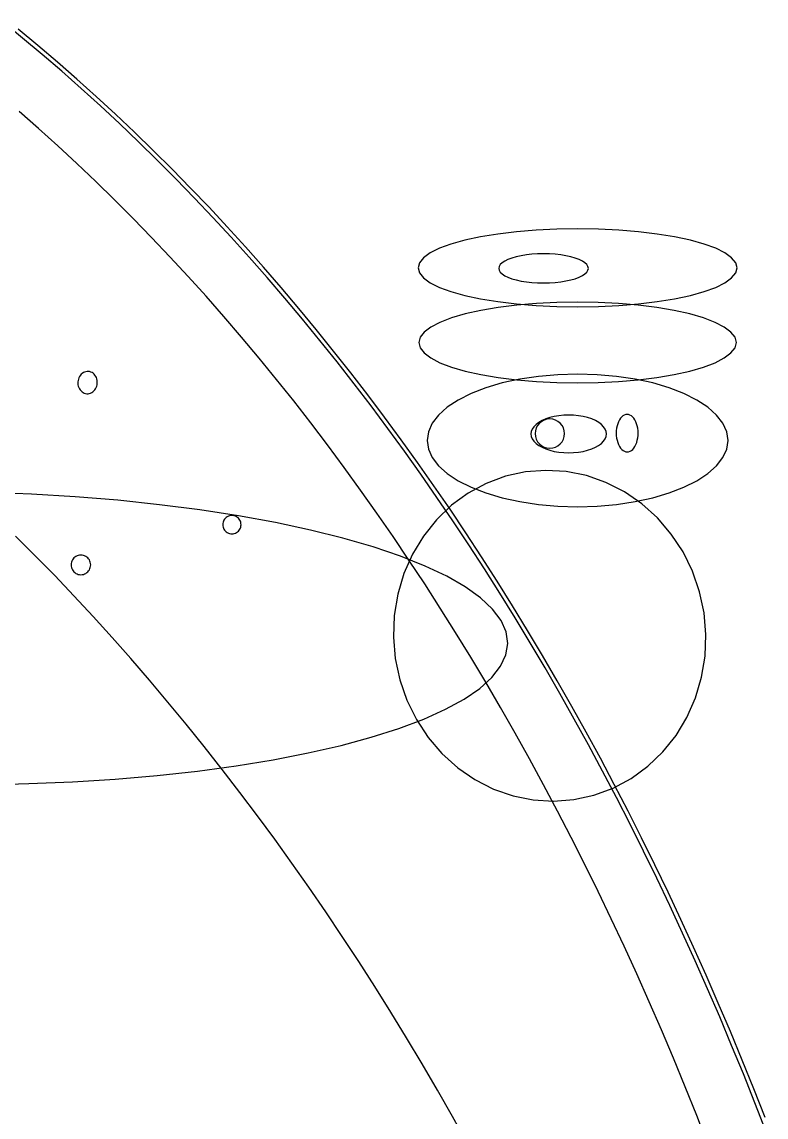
# Model space of a CAD drawing. Extents: x -1 to 217, y -22 to 302.
# Drawn here: x 160.9 to 202.6, y 220.4 to 281.8 of the extents above; entities that cross this region are included whole.
import ezdxf

# ---------------------------------------------------------------- set-up
doc = ezdxf.new("R2010")
doc.units = 0

msp = doc.modelspace()

# ---------------------------------------------------------------- linework, layer by layer
at = {"layer": 'CIRCLES'}
for p, q in [((190.042, 259.416), (189.918, 259.313)), ((190.185, 259.492), (190.042, 259.416)), ((190.339, 259.539), (190.185, 259.492)), ((190.5, 259.554), (190.339, 259.539)), ((190.661, 259.539), (190.5, 259.554)), ((190.815, 259.492), (190.661, 259.539)), ((190.958, 259.416), (190.815, 259.492)), ((191.082, 259.313), (190.958, 259.416)), ((189.692, 258.891), (189.676, 258.731)), ((189.739, 259.046), (189.692, 258.891)), ((189.815, 259.188), (189.739, 259.046)), ((189.918, 259.313), (189.815, 259.188)), ((191.185, 259.188), (191.082, 259.313)), ((191.261, 259.046), (191.185, 259.188)), ((191.308, 258.891), (191.261, 259.046)), ((191.324, 258.731), (191.308, 258.891)), ((189.676, 258.731), (189.692, 258.57)), ((189.692, 258.57), (189.739, 258.416)), ((189.739, 258.416), (189.815, 258.273)), ((189.815, 258.273), (189.918, 258.148)), ((189.918, 258.148), (190.042, 258.046)), ((190.958, 258.046), (191.082, 258.148)), ((191.082, 258.148), (191.185, 258.273)), ((191.185, 258.273), (191.261, 258.416)), ((191.261, 258.416), (191.308, 258.57)), ((191.308, 258.57), (191.324, 258.731)), ((190.042, 258.046), (190.185, 257.97)), ((190.185, 257.97), (190.339, 257.923)), ((190.339, 257.923), (190.5, 257.907)), ((190.5, 257.907), (190.661, 257.923)), ((190.661, 257.923), (190.815, 257.97)), ((190.815, 257.97), (190.958, 258.046))]:
    msp.add_line(p, q, dxfattribs=at)
at = {"layer": 'ELLIPSES'}
for p, q in [((160.912, 280.931), (159.802, 281.835)), ((161.773, 280.517), (160.668, 281.434)), ((162.014, 280.007), (160.912, 280.931)), ((162.871, 279.581), (161.773, 280.517)), ((163.109, 279.065), (162.014, 280.007)), ((163.961, 278.627), (162.871, 279.581)), ((164.196, 278.104), (163.109, 279.065)), ((165.043, 277.653), (163.961, 278.627)), ((165.276, 277.124), (164.196, 278.104)), ((166.118, 276.662), (165.043, 277.653)), ((161.81, 275.855), (160.725, 276.807)), ((166.348, 276.126), (165.276, 277.124)), ((167.185, 275.652), (166.118, 276.662)), ((167.413, 275.109), (166.348, 276.126)), ((162.887, 274.883), (161.81, 275.855)), ((168.245, 274.623), (167.185, 275.652)), ((163.956, 273.893), (162.887, 274.883)), ((168.469, 274.074), (167.413, 275.109)), ((169.296, 273.577), (168.245, 274.623)), ((165.017, 272.883), (163.956, 273.893)), ((169.517, 273.021), (168.469, 274.074)), ((170.338, 272.512), (169.296, 273.577)), ((170.557, 271.95), (169.517, 273.021)), ((166.07, 271.854), (165.017, 272.883)), ((171.373, 271.43), (170.338, 272.512)), ((167.115, 270.807), (166.07, 271.854)), ((171.588, 270.861), (170.557, 271.95)), ((172.399, 270.33), (171.373, 271.43)), ((168.151, 269.741), (167.115, 270.807)), ((172.611, 269.754), (171.588, 270.861)), ((173.416, 269.212), (172.399, 270.33)), ((187.579, 269.93), (186.606, 269.771)), ((188.63, 270.057), (187.579, 269.93)), ((189.739, 270.149), (188.63, 270.057)), ((190.887, 270.205), (189.739, 270.149)), ((192.056, 270.224), (190.887, 270.205)), ((193.224, 270.205), (192.056, 270.224)), ((194.373, 270.149), (193.224, 270.205)), ((195.482, 270.057), (194.373, 270.149)), ((196.532, 269.93), (195.482, 270.057)), ((197.506, 269.771), (196.532, 269.93)), ((169.179, 268.657), (168.151, 269.741)), ((173.625, 268.63), (172.611, 269.754)), ((174.424, 268.077), (173.416, 269.212)), ((184.953, 269.367), (184.303, 269.129)), ((185.725, 269.582), (184.953, 269.367)), ((186.606, 269.771), (185.725, 269.582)), ((198.386, 269.582), (197.506, 269.771)), ((199.158, 269.367), (198.386, 269.582)), ((199.809, 269.129), (199.158, 269.367)), ((170.199, 267.554), (169.179, 268.657)), ((174.63, 267.488), (173.625, 268.63)), ((183.408, 268.6), (183.18, 268.319)), ((183.785, 268.872), (183.408, 268.6)), ((184.303, 269.129), (183.785, 268.872)), ((188.614, 268.651), (188.366, 268.58)), ((188.887, 268.71), (188.614, 268.651)), ((189.183, 268.757), (188.887, 268.71)), ((189.494, 268.792), (189.183, 268.757)), ((189.817, 268.813), (189.494, 268.792)), ((190.146, 268.82), (189.817, 268.813)), ((190.474, 268.813), (190.146, 268.82)), ((190.797, 268.792), (190.474, 268.813)), ((191.109, 268.758), (190.797, 268.792)), ((191.404, 268.711), (191.109, 268.758)), ((191.678, 268.651), (191.404, 268.711)), ((191.925, 268.581), (191.678, 268.651)), ((200.327, 268.872), (199.809, 269.129)), ((200.703, 268.6), (200.327, 268.872)), ((200.932, 268.319), (200.703, 268.6)), ((175.424, 266.925), (174.424, 268.077)), ((183.18, 268.319), (183.103, 268.034)), ((183.103, 268.034), (183.18, 267.748)), ((187.651, 268.109), (187.629, 268.002)), ((187.629, 268.002), (187.651, 267.895)), ((187.715, 268.214), (187.651, 268.109)), ((187.821, 268.315), (187.715, 268.214)), ((187.966, 268.411), (187.821, 268.315)), ((188.149, 268.5), (187.966, 268.411)), ((188.366, 268.58), (188.149, 268.5)), ((192.142, 268.5), (191.925, 268.581)), ((192.325, 268.412), (192.142, 268.5)), ((192.471, 268.316), (192.325, 268.412)), ((192.576, 268.214), (192.471, 268.316)), ((192.641, 268.11), (192.576, 268.214)), ((192.662, 268.003), (192.641, 268.11)), ((192.641, 267.896), (192.662, 268.003)), ((201.008, 268.034), (200.932, 268.319)), ((200.932, 267.748), (201.008, 268.034)), ((171.209, 266.434), (170.199, 267.554)), ((175.626, 266.33), (174.63, 267.488)), ((183.18, 267.748), (183.408, 267.467)), ((183.408, 267.467), (183.785, 267.195)), ((187.651, 267.895), (187.715, 267.79)), ((187.715, 267.79), (187.821, 267.689)), ((187.821, 267.689), (187.967, 267.593)), ((187.967, 267.593), (188.149, 267.504)), ((188.149, 267.504), (188.366, 267.424)), ((188.366, 267.424), (188.614, 267.354)), ((191.678, 267.354), (191.925, 267.425)), ((191.925, 267.425), (192.142, 267.505)), ((192.142, 267.505), (192.325, 267.594)), ((192.325, 267.594), (192.471, 267.69)), ((192.471, 267.69), (192.577, 267.791)), ((192.577, 267.791), (192.641, 267.896)), ((200.327, 267.195), (200.703, 267.467)), ((200.703, 267.467), (200.932, 267.748)), ((176.414, 265.755), (175.424, 266.925)), ((183.785, 267.195), (184.303, 266.938)), ((184.303, 266.938), (184.953, 266.7)), ((188.614, 267.354), (188.888, 267.294)), ((188.888, 267.294), (189.183, 267.247)), ((189.183, 267.247), (189.495, 267.213)), ((189.495, 267.213), (189.817, 267.192)), ((189.817, 267.192), (190.146, 267.185)), ((190.146, 267.185), (190.474, 267.192)), ((190.474, 267.192), (190.797, 267.213)), ((190.797, 267.213), (191.109, 267.247)), ((191.109, 267.247), (191.404, 267.295)), ((191.404, 267.295), (191.678, 267.354)), ((199.158, 266.7), (199.809, 266.938)), ((199.809, 266.938), (200.327, 267.195)), ((172.211, 265.295), (171.209, 266.434)), ((176.613, 265.154), (175.626, 266.33)), ((184.953, 266.7), (185.725, 266.485)), ((185.725, 266.485), (186.606, 266.296)), ((186.606, 266.296), (187.579, 266.137)), ((187.579, 266.137), (188.63, 266.01)), ((195.482, 266.01), (196.532, 266.137)), ((196.532, 266.137), (197.506, 266.296)), ((197.506, 266.296), (198.386, 266.485)), ((198.386, 266.485), (199.158, 266.7)), ((177.395, 264.569), (176.414, 265.755)), ((186.629, 265.638), (185.752, 265.443)), ((187.599, 265.803), (186.629, 265.638)), ((188.644, 265.934), (187.599, 265.803)), ((188.63, 266.01), (189.739, 265.918)), ((189.749, 266.029), (188.644, 265.934)), ((189.739, 265.918), (190.887, 265.862)), ((190.892, 266.087), (189.749, 266.029)), ((190.887, 265.862), (192.056, 265.843)), ((192.056, 266.106), (190.892, 266.087)), ((193.219, 266.087), (192.056, 266.106)), ((192.056, 265.843), (193.224, 265.862)), ((194.363, 266.029), (193.219, 266.087)), ((193.224, 265.862), (194.373, 265.918)), ((195.467, 265.934), (194.363, 266.029)), ((194.373, 265.918), (195.482, 266.01)), ((196.513, 265.803), (195.467, 265.934)), ((197.482, 265.638), (196.513, 265.803)), ((198.359, 265.443), (197.482, 265.638)), ((173.203, 264.139), (172.211, 265.295)), ((177.59, 263.961), (176.613, 265.154)), ((184.336, 264.974), (183.82, 264.709)), ((184.984, 265.221), (184.336, 264.974)), ((185.752, 265.443), (184.984, 265.221)), ((199.128, 265.221), (198.359, 265.443)), ((199.776, 264.974), (199.128, 265.221)), ((200.291, 264.709), (199.776, 264.974)), ((178.367, 263.366), (177.395, 264.569)), ((183.445, 264.428), (183.218, 264.138)), ((183.82, 264.709), (183.445, 264.428)), ((200.666, 264.428), (200.291, 264.709)), ((200.894, 264.138), (200.666, 264.428)), ((174.186, 262.965), (173.203, 264.139)), ((178.559, 262.751), (177.59, 263.961)), ((183.218, 264.138), (183.142, 263.843)), ((183.142, 263.843), (183.218, 263.547)), ((200.97, 263.843), (200.894, 264.138)), ((200.894, 263.547), (200.97, 263.843)), ((179.329, 262.146), (178.367, 263.366)), ((183.218, 263.547), (183.445, 263.257)), ((183.445, 263.257), (183.82, 262.976)), ((200.291, 262.976), (200.666, 263.257)), ((200.666, 263.257), (200.894, 263.547)), ((175.16, 261.773), (174.186, 262.965)), ((179.517, 261.525), (178.559, 262.751)), ((183.82, 262.976), (184.336, 262.711)), ((184.336, 262.711), (184.984, 262.464)), ((184.984, 262.464), (185.752, 262.242)), ((198.359, 262.242), (199.128, 262.464)), ((199.128, 262.464), (199.776, 262.711)), ((199.776, 262.711), (200.291, 262.976)), ((164.07, 261.869), (164.042, 261.793)), ((164.107, 261.94), (164.07, 261.869)), ((164.152, 262.004), (164.107, 261.94)), ((164.203, 262.062), (164.152, 262.004)), ((164.26, 262.112), (164.203, 262.062)), ((164.323, 262.153), (164.26, 262.112)), ((164.389, 262.185), (164.323, 262.153)), ((164.458, 262.206), (164.389, 262.185)), ((164.529, 262.217), (164.458, 262.206)), ((164.601, 262.217), (164.529, 262.217)), ((164.671, 262.207), (164.601, 262.217)), ((164.74, 262.186), (164.671, 262.207)), ((164.806, 262.155), (164.74, 262.186)), ((164.867, 262.114), (164.806, 262.155)), ((164.923, 262.065), (164.867, 262.114)), ((164.972, 262.007), (164.923, 262.065)), ((165.015, 261.942), (164.972, 262.007)), ((165.05, 261.871), (165.015, 261.942)), ((165.076, 261.796), (165.05, 261.871)), ((180.282, 260.91), (179.329, 262.146)), ((185.752, 262.242), (186.629, 262.047)), ((186.629, 262.047), (187.599, 261.882)), ((187.599, 261.882), (188.644, 261.751)), ((189.87, 261.942), (188.824, 261.786)), ((190.954, 262.037), (189.87, 261.942)), ((192.056, 262.069), (190.954, 262.037)), ((193.158, 262.037), (192.056, 262.069)), ((194.241, 261.942), (193.158, 262.037)), ((195.287, 261.786), (194.241, 261.942)), ((195.467, 261.751), (196.513, 261.882)), ((196.513, 261.882), (197.482, 262.047)), ((197.482, 262.047), (198.359, 262.242)), ((164.012, 261.633), (164.011, 261.551)), ((164.011, 261.551), (164.019, 261.47)), ((164.022, 261.714), (164.012, 261.633)), ((164.019, 261.47), (164.036, 261.391)), ((164.042, 261.793), (164.022, 261.714)), ((164.036, 261.391), (164.062, 261.316)), ((164.062, 261.316), (164.097, 261.245)), ((164.097, 261.245), (164.139, 261.181)), ((164.96, 261.183), (165.005, 261.248)), ((165.005, 261.248), (165.041, 261.319)), ((165.041, 261.319), (165.07, 261.394)), ((165.07, 261.394), (165.089, 261.473)), ((165.093, 261.717), (165.076, 261.796)), ((165.089, 261.473), (165.1, 261.554)), ((165.101, 261.636), (165.093, 261.717)), ((165.1, 261.554), (165.101, 261.636)), ((176.124, 260.564), (175.16, 261.773)), ((180.467, 260.282), (179.517, 261.525)), ((186.915, 261.301), (186.085, 260.98)), ((187.834, 261.571), (186.915, 261.301)), ((188.824, 261.786), (187.834, 261.571)), ((188.644, 261.751), (189.749, 261.656)), ((189.749, 261.656), (190.892, 261.598)), ((190.892, 261.598), (192.056, 261.579)), ((192.056, 261.579), (193.219, 261.598)), ((193.219, 261.598), (194.363, 261.656)), ((194.363, 261.656), (195.467, 261.751)), ((196.278, 261.571), (195.287, 261.786)), ((197.196, 261.301), (196.278, 261.571)), ((198.027, 260.98), (197.196, 261.301)), ((164.139, 261.181), (164.189, 261.123)), ((164.189, 261.123), (164.245, 261.073)), ((164.245, 261.073), (164.306, 261.033)), ((164.306, 261.033), (164.372, 261.002)), ((164.372, 261.002), (164.44, 260.981)), ((164.44, 260.981), (164.511, 260.97)), ((164.511, 260.97), (164.582, 260.97)), ((164.582, 260.97), (164.653, 260.981)), ((164.653, 260.981), (164.722, 261.003)), ((164.722, 261.003), (164.789, 261.034)), ((164.789, 261.034), (164.851, 261.075)), ((164.851, 261.075), (164.909, 261.125)), ((164.909, 261.125), (164.96, 261.183)), ((181.225, 259.657), (180.282, 260.91)), ((185.357, 260.614), (184.743, 260.209)), ((186.085, 260.98), (185.357, 260.614)), ((198.755, 260.614), (198.027, 260.98)), ((199.369, 260.209), (198.755, 260.614)), ((177.079, 259.338), (176.124, 260.564)), ((181.406, 259.023), (180.467, 260.282)), ((184.743, 260.209), (184.254, 259.773)), ((199.857, 259.773), (199.369, 260.209)), ((182.158, 258.388), (181.225, 259.657)), ((184.254, 259.773), (183.899, 259.312)), ((190.062, 259.46), (189.879, 259.356)), ((190.27, 259.551), (190.062, 259.46)), ((190.501, 259.628), (190.27, 259.551)), ((190.749, 259.689), (190.501, 259.628)), ((191.012, 259.734), (190.749, 259.689)), ((191.284, 259.761), (191.012, 259.734)), ((191.56, 259.77), (191.284, 259.761)), ((191.837, 259.761), (191.56, 259.77)), ((192.109, 259.733), (191.837, 259.761)), ((192.371, 259.689), (192.109, 259.733)), ((192.619, 259.628), (192.371, 259.689)), ((192.85, 259.551), (192.619, 259.628)), ((193.058, 259.459), (192.85, 259.551)), ((193.241, 259.355), (193.058, 259.459)), ((194.353, 259.397), (194.308, 259.283)), ((194.405, 259.501), (194.353, 259.397)), ((194.466, 259.592), (194.405, 259.501)), ((194.533, 259.668), (194.466, 259.592)), ((194.605, 259.729), (194.533, 259.668)), ((194.681, 259.774), (194.605, 259.729)), ((194.76, 259.801), (194.681, 259.774)), ((194.84, 259.81), (194.76, 259.801)), ((194.92, 259.801), (194.84, 259.81)), ((194.999, 259.774), (194.92, 259.801)), ((195.075, 259.73), (194.999, 259.774)), ((195.147, 259.669), (195.075, 259.73)), ((195.214, 259.593), (195.147, 259.669)), ((195.275, 259.502), (195.214, 259.593)), ((195.328, 259.398), (195.275, 259.502)), ((195.373, 259.284), (195.328, 259.398)), ((200.212, 259.312), (199.857, 259.773)), ((178.024, 258.095), (177.079, 259.338)), ((182.335, 257.748), (181.406, 259.023)), ((183.684, 258.835), (183.612, 258.35)), ((183.899, 259.312), (183.684, 258.835)), ((189.459, 258.851), (189.441, 258.712)), ((189.514, 258.986), (189.459, 258.851)), ((189.603, 259.117), (189.514, 258.986)), ((189.725, 259.241), (189.603, 259.117)), ((189.879, 259.356), (189.725, 259.241)), ((193.395, 259.24), (193.241, 259.355)), ((193.517, 259.116), (193.395, 259.24)), ((193.606, 258.985), (193.517, 259.116)), ((193.66, 258.849), (193.606, 258.985)), ((193.678, 258.711), (193.66, 258.849)), ((194.231, 258.893), (194.226, 258.756)), ((194.226, 258.756), (194.232, 258.619)), ((194.247, 259.029), (194.231, 258.893)), ((194.273, 259.159), (194.247, 259.029)), ((194.308, 259.283), (194.273, 259.159)), ((195.409, 259.16), (195.373, 259.284)), ((195.435, 259.03), (195.409, 259.16)), ((195.451, 258.895), (195.435, 259.03)), ((195.456, 258.758), (195.451, 258.895)), ((195.451, 258.62), (195.456, 258.758)), ((200.428, 258.835), (200.212, 259.312)), ((200.5, 258.35), (200.428, 258.835)), ((183.082, 257.104), (182.158, 258.388)), ((183.612, 258.35), (183.684, 257.864)), ((189.441, 258.712), (189.459, 258.574)), ((189.459, 258.574), (189.513, 258.439)), ((189.513, 258.439), (189.602, 258.308)), ((189.602, 258.308), (189.725, 258.183)), ((189.725, 258.183), (189.879, 258.068)), ((193.24, 258.067), (193.394, 258.182)), ((193.394, 258.182), (193.517, 258.306)), ((193.517, 258.306), (193.606, 258.437)), ((193.606, 258.437), (193.66, 258.573)), ((193.66, 258.573), (193.678, 258.711)), ((194.232, 258.619), (194.248, 258.483)), ((194.248, 258.483), (194.274, 258.353)), ((194.274, 258.353), (194.309, 258.23)), ((194.309, 258.23), (194.354, 258.115)), ((195.33, 258.116), (195.374, 258.231)), ((195.374, 258.231), (195.41, 258.355)), ((195.41, 258.355), (195.435, 258.485)), ((195.435, 258.485), (195.451, 258.62)), ((200.428, 257.864), (200.5, 258.35)), ((178.958, 256.836), (178.024, 258.095)), ((183.255, 256.457), (182.335, 257.748)), ((183.684, 257.864), (183.899, 257.387)), ((189.879, 258.068), (190.062, 257.964)), ((190.062, 257.964), (190.27, 257.873)), ((190.27, 257.873), (190.5, 257.796)), ((190.5, 257.796), (190.749, 257.735)), ((190.749, 257.735), (191.011, 257.69)), ((191.011, 257.69), (191.283, 257.663)), ((191.283, 257.663), (191.56, 257.654)), ((191.56, 257.654), (191.836, 257.663)), ((191.836, 257.663), (192.108, 257.69)), ((192.108, 257.69), (192.37, 257.734)), ((192.37, 257.734), (192.619, 257.795)), ((192.619, 257.795), (192.849, 257.872)), ((192.849, 257.872), (193.058, 257.963)), ((193.058, 257.963), (193.24, 258.067)), ((194.354, 258.115), (194.407, 258.012)), ((194.407, 258.012), (194.468, 257.921)), ((194.468, 257.921), (194.535, 257.845)), ((194.535, 257.845), (194.607, 257.784)), ((194.607, 257.784), (194.683, 257.74)), ((194.683, 257.74), (194.762, 257.713)), ((194.762, 257.713), (194.842, 257.704)), ((194.842, 257.704), (194.923, 257.713)), ((194.923, 257.713), (195.002, 257.74)), ((195.002, 257.74), (195.078, 257.784)), ((195.078, 257.784), (195.15, 257.845)), ((195.15, 257.845), (195.216, 257.922)), ((195.216, 257.922), (195.277, 258.013)), ((195.277, 258.013), (195.33, 258.116)), ((200.212, 257.387), (200.428, 257.864)), ((183.995, 255.803), (183.082, 257.104)), ((183.899, 257.387), (184.254, 256.926)), ((184.254, 256.926), (184.743, 256.49)), ((199.369, 256.49), (199.857, 256.926)), ((199.857, 256.926), (200.212, 257.387)), ((179.883, 255.56), (178.958, 256.836)), ((184.164, 255.15), (183.255, 256.457)), ((184.743, 256.49), (185.357, 256.086)), ((188.012, 256.334), (186.935, 255.935)), ((189.132, 256.58), (188.012, 256.334)), ((190.274, 256.669), (189.132, 256.58)), ((191.421, 256.599), (190.274, 256.669)), ((192.551, 256.371), (191.421, 256.599)), ((193.647, 255.99), (192.551, 256.371)), ((198.755, 256.086), (199.369, 256.49)), ((184.898, 254.487), (183.995, 255.803)), ((185.357, 256.086), (186.085, 255.72)), ((186.935, 255.935), (185.919, 255.389)), ((186.085, 255.72), (186.915, 255.399)), ((194.688, 255.461), (193.647, 255.99)), ((197.196, 255.399), (198.027, 255.72)), ((198.027, 255.72), (198.755, 256.086)), ((161.412, 255.333), (158.935, 255.432)), ((163.859, 255.184), (161.412, 255.333)), ((166.258, 254.986), (163.859, 255.184)), ((180.798, 254.267), (179.883, 255.56)), ((185.063, 253.828), (184.164, 255.15)), ((185.919, 255.389), (184.982, 254.707)), ((186.915, 255.399), (187.834, 255.129)), ((187.834, 255.129), (188.824, 254.913)), ((195.658, 254.794), (194.688, 255.461)), ((195.287, 254.913), (196.278, 255.129)), ((196.278, 255.129), (197.196, 255.399)), ((168.597, 254.741), (166.258, 254.986)), ((170.861, 254.449), (168.597, 254.741)), ((184.982, 254.707), (184.138, 253.899)), ((185.79, 253.156), (184.898, 254.487)), ((188.824, 254.913), (189.87, 254.757)), ((189.87, 254.757), (190.954, 254.662)), ((190.954, 254.662), (192.056, 254.63)), ((192.056, 254.63), (193.158, 254.662)), ((193.158, 254.662), (194.241, 254.757)), ((194.241, 254.757), (195.287, 254.913)), ((196.539, 254.001), (195.658, 254.794)), ((173.035, 254.113), (170.861, 254.449)), ((172.212, 253.876), (172.182, 253.816)), ((172.249, 253.932), (172.212, 253.876)), ((172.293, 253.982), (172.249, 253.932)), ((172.344, 254.027), (172.293, 253.982)), ((172.4, 254.064), (172.344, 254.027)), ((172.46, 254.094), (172.4, 254.064)), ((172.524, 254.115), (172.46, 254.094)), ((172.589, 254.128), (172.524, 254.115)), ((172.656, 254.133), (172.589, 254.128)), ((172.724, 254.128), (172.656, 254.133)), ((172.789, 254.115), (172.724, 254.128)), ((172.853, 254.094), (172.789, 254.115)), ((172.913, 254.064), (172.853, 254.094)), ((172.969, 254.027), (172.913, 254.064)), ((173.02, 253.982), (172.969, 254.027)), ((173.064, 253.932), (173.02, 253.982)), ((175.106, 253.735), (173.035, 254.113)), ((173.101, 253.876), (173.064, 253.932)), ((173.131, 253.816), (173.101, 253.876)), ((181.702, 252.958), (180.798, 254.267)), ((184.138, 253.899), (183.403, 252.98)), ((197.317, 253.094), (196.539, 254.001)), ((172.147, 253.686), (172.143, 253.619)), ((172.143, 253.619), (172.147, 253.552)), ((172.16, 253.752), (172.147, 253.686)), ((172.147, 253.552), (172.16, 253.486)), ((172.182, 253.816), (172.16, 253.752)), ((172.16, 253.486), (172.182, 253.422)), ((172.182, 253.422), (172.212, 253.362)), ((172.212, 253.362), (172.249, 253.306)), ((172.249, 253.306), (172.293, 253.256)), ((172.293, 253.256), (172.344, 253.211)), ((172.969, 253.211), (173.02, 253.256)), ((173.02, 253.256), (173.064, 253.306)), ((173.064, 253.306), (173.101, 253.362)), ((173.101, 253.362), (173.131, 253.422)), ((173.153, 253.752), (173.131, 253.816)), ((173.131, 253.422), (173.153, 253.486)), ((173.166, 253.686), (173.153, 253.752)), ((173.153, 253.486), (173.166, 253.552)), ((173.17, 253.619), (173.166, 253.686)), ((173.166, 253.552), (173.17, 253.619)), ((177.062, 253.317), (175.106, 253.735)), ((178.89, 252.862), (177.062, 253.317)), ((185.951, 252.49), (185.063, 253.828)), ((161.62, 251.878), (160.52, 252.98)), ((172.344, 253.211), (172.4, 253.174)), ((172.4, 253.174), (172.46, 253.144)), ((172.46, 253.144), (172.524, 253.123)), ((172.524, 253.123), (172.589, 253.11)), ((172.589, 253.11), (172.656, 253.105)), ((172.656, 253.105), (172.724, 253.11)), ((172.724, 253.11), (172.789, 253.123)), ((172.789, 253.123), (172.853, 253.144)), ((172.853, 253.144), (172.913, 253.174)), ((172.913, 253.174), (172.969, 253.211)), ((180.579, 252.372), (178.89, 252.862)), ((182.596, 251.633), (181.702, 252.958)), ((183.403, 252.98), (182.79, 251.965)), ((186.672, 251.809), (185.79, 253.156)), ((197.978, 252.09), (197.317, 253.094)), ((182.119, 251.85), (180.579, 252.372)), ((186.829, 251.137), (185.951, 252.49)), ((198.511, 251.005), (197.978, 252.09)), ((162.711, 250.758), (161.62, 251.878)), ((163.633, 251.437), (163.628, 251.365)), ((163.647, 251.507), (163.633, 251.437)), ((163.67, 251.576), (163.647, 251.507)), ((163.702, 251.64), (163.67, 251.576)), ((163.742, 251.7), (163.702, 251.64)), ((163.789, 251.755), (163.742, 251.7)), ((163.844, 251.802), (163.789, 251.755)), ((163.904, 251.842), (163.844, 251.802)), ((163.968, 251.874), (163.904, 251.842)), ((164.037, 251.897), (163.968, 251.874)), ((164.107, 251.911), (164.037, 251.897)), ((164.179, 251.916), (164.107, 251.911)), ((164.251, 251.911), (164.179, 251.916)), ((164.322, 251.897), (164.251, 251.911)), ((164.39, 251.874), (164.322, 251.897)), ((164.455, 251.842), (164.39, 251.874)), ((164.515, 251.802), (164.455, 251.842)), ((164.569, 251.755), (164.515, 251.802)), ((164.617, 251.7), (164.569, 251.755)), ((164.657, 251.64), (164.617, 251.7)), ((164.689, 251.576), (164.657, 251.64)), ((164.712, 251.507), (164.689, 251.576)), ((164.726, 251.437), (164.712, 251.507)), ((164.731, 251.365), (164.726, 251.437)), ((183.5, 251.3), (182.119, 251.85)), ((182.79, 251.965), (182.308, 250.872)), ((183.479, 250.292), (182.596, 251.633)), ((187.544, 250.447), (186.672, 251.809)), ((163.628, 251.365), (163.633, 251.293)), ((163.633, 251.293), (163.647, 251.222)), ((163.647, 251.222), (163.67, 251.154)), ((163.67, 251.154), (163.702, 251.089)), ((163.702, 251.089), (163.742, 251.029)), ((163.742, 251.029), (163.789, 250.975)), ((163.789, 250.975), (163.844, 250.927)), ((163.844, 250.927), (163.904, 250.887)), ((163.904, 250.887), (163.968, 250.855)), ((163.968, 250.855), (164.037, 250.832)), ((164.037, 250.832), (164.107, 250.818)), ((164.107, 250.818), (164.179, 250.813)), ((164.179, 250.813), (164.251, 250.818)), ((164.251, 250.818), (164.322, 250.832)), ((164.322, 250.832), (164.39, 250.855)), ((164.39, 250.855), (164.455, 250.887)), ((164.455, 250.887), (164.515, 250.927)), ((164.515, 250.927), (164.569, 250.975)), ((164.569, 250.975), (164.617, 251.029)), ((164.617, 251.029), (164.657, 251.089)), ((164.657, 251.089), (164.689, 251.154)), ((164.689, 251.154), (164.712, 251.222)), ((164.712, 251.222), (164.726, 251.293)), ((164.726, 251.293), (164.731, 251.365)), ((182.308, 250.872), (181.966, 249.719)), ((184.714, 250.725), (183.5, 251.3)), ((187.696, 249.769), (186.829, 251.137)), ((198.906, 249.858), (198.511, 251.005)), ((163.793, 249.62), (162.711, 250.758)), ((184.352, 248.936), (183.479, 250.292)), ((185.753, 250.129), (184.714, 250.725)), ((188.404, 249.071), (187.544, 250.447)), ((164.866, 248.465), (163.793, 249.62)), ((181.966, 249.719), (181.771, 248.526)), ((186.611, 249.515), (185.753, 250.129)), ((188.553, 248.386), (187.696, 249.769)), ((199.158, 248.669), (198.906, 249.858)), ((185.213, 247.564), (184.352, 248.936)), ((187.283, 248.887), (186.611, 249.515)), ((189.254, 247.679), (188.404, 249.071)), ((165.93, 247.291), (164.866, 248.465)), ((181.771, 248.526), (181.724, 247.314)), ((187.764, 248.249), (187.283, 248.887)), ((189.399, 246.989), (188.553, 248.386)), ((199.262, 247.458), (199.158, 248.669)), ((188.051, 247.605), (187.764, 248.249)), ((166.984, 246.1), (165.93, 247.291)), ((181.724, 247.314), (181.828, 246.103)), ((186.064, 246.177), (185.213, 247.564)), ((188.143, 246.958), (188.051, 247.605)), ((190.093, 246.273), (189.254, 247.679)), ((199.215, 246.246), (199.262, 247.458)), ((188.039, 246.314), (188.143, 246.958)), ((190.233, 245.577), (189.399, 246.989)), ((168.029, 244.892), (166.984, 246.1)), ((181.828, 246.103), (182.08, 244.914)), ((186.904, 244.774), (186.064, 246.177)), ((187.74, 245.675), (188.039, 246.314)), ((190.921, 244.853), (190.093, 246.273)), ((199.02, 245.053), (199.215, 246.246)), ((187.247, 245.047), (187.74, 245.675)), ((191.057, 244.151), (190.233, 245.577)), ((169.065, 243.666), (168.029, 244.892)), ((182.08, 244.914), (182.475, 243.767)), ((186.564, 244.431), (187.247, 245.047)), ((187.732, 243.357), (186.904, 244.774)), ((191.738, 243.419), (190.921, 244.853)), ((198.678, 243.901), (199.02, 245.053)), ((185.695, 243.833), (186.564, 244.431)), ((191.869, 242.71), (191.057, 244.151)), ((170.09, 242.424), (169.065, 243.666)), ((182.475, 243.767), (183.008, 242.683)), ((184.645, 243.257), (185.695, 243.833)), ((192.543, 241.97), (191.738, 243.419)), ((198.196, 242.807), (198.678, 243.901)), ((183.42, 242.704), (184.645, 243.257)), ((188.55, 241.925), (187.732, 243.357)), ((197.583, 241.793), (198.196, 242.807)), ((171.106, 241.165), (170.09, 242.424)), ((180.479, 241.688), (182.029, 242.18)), ((182.029, 242.18), (183.42, 242.704)), ((183.008, 242.683), (183.669, 241.678)), ((192.67, 241.256), (191.869, 242.71)), ((178.781, 241.229), (180.479, 241.688)), ((183.669, 241.678), (184.447, 240.772)), ((189.355, 240.479), (188.55, 241.925)), ((193.338, 240.508), (192.543, 241.97)), ((196.848, 240.873), (197.583, 241.793)), ((172.111, 239.889), (171.106, 241.165)), ((176.945, 240.808), (178.781, 241.229)), ((193.46, 239.788), (192.67, 241.256)), ((172.904, 240.087), (174.982, 240.426)), ((174.982, 240.426), (176.945, 240.808)), ((184.447, 240.772), (185.328, 239.978)), ((190.15, 239.018), (189.355, 240.479)), ((194.12, 239.033), (193.338, 240.508)), ((196.004, 240.066), (196.848, 240.873)), ((168.455, 239.542), (170.724, 239.792)), ((170.724, 239.792), (172.904, 240.087)), ((173.107, 238.597), (172.111, 239.889)), ((185.328, 239.978), (186.298, 239.311)), ((194.238, 238.306), (193.46, 239.788)), ((195.067, 239.383), (196.004, 240.066)), ((161.261, 239.085), (163.709, 239.188)), ((163.709, 239.188), (166.112, 239.341)), ((166.112, 239.341), (168.455, 239.542)), ((186.298, 239.311), (187.339, 238.783)), ((194.051, 238.838), (195.067, 239.383)), ((158.782, 239.032), (161.261, 239.085)), ((174.091, 237.289), (173.107, 238.597)), ((187.339, 238.783), (188.435, 238.401)), ((190.932, 237.544), (190.15, 239.018)), ((192.974, 238.439), (194.051, 238.838)), ((194.891, 237.544), (194.12, 239.033)), ((188.435, 238.401), (189.565, 238.174)), ((189.565, 238.174), (190.712, 238.104)), ((190.712, 238.104), (191.854, 238.193)), ((191.854, 238.193), (192.974, 238.439)), ((195.004, 236.812), (194.238, 238.306)), ((175.066, 235.965), (174.091, 237.289)), ((191.703, 236.055), (190.932, 237.544)), ((195.651, 236.042), (194.891, 237.544)), ((195.759, 235.304), (195.004, 236.812)), ((192.462, 234.553), (191.703, 236.055)), ((196.398, 234.526), (195.651, 236.042)), ((176.029, 234.625), (175.066, 235.965)), ((196.502, 233.783), (195.759, 235.304)), ((176.982, 233.27), (176.029, 234.625)), ((193.209, 233.037), (192.462, 234.553)), ((197.134, 232.999), (196.398, 234.526)), ((197.233, 232.249), (196.502, 233.783)), ((177.924, 231.899), (176.982, 233.27)), ((193.944, 231.508), (193.209, 233.037)), ((197.858, 231.458), (197.134, 232.999)), ((178.854, 230.513), (177.924, 231.899)), ((197.951, 230.703), (197.233, 232.249)), ((194.667, 229.967), (193.944, 231.508)), ((198.569, 229.905), (197.858, 231.458)), ((179.774, 229.112), (178.854, 230.513)), ((198.658, 229.145), (197.951, 230.703)), ((195.377, 228.412), (194.667, 229.967)), ((199.269, 228.341), (198.569, 229.905)), ((180.681, 227.696), (179.774, 229.112)), ((199.352, 227.574), (198.658, 229.145)), ((196.075, 226.845), (195.377, 228.412)), ((199.956, 226.764), (199.269, 228.341)), ((181.578, 226.266), (180.681, 227.696)), ((200.034, 225.992), (199.352, 227.574)), ((196.761, 225.265), (196.075, 226.845)), ((182.462, 224.821), (181.578, 226.266)), ((200.631, 225.175), (199.956, 226.764)), ((200.704, 224.398), (200.034, 225.992)), ((197.433, 223.673), (196.761, 225.265)), ((201.293, 223.575), (200.631, 225.175)), ((183.335, 223.363), (182.462, 224.821)), ((201.361, 222.793), (200.704, 224.398)), ((184.196, 221.89), (183.335, 223.363)), ((198.094, 222.07), (197.433, 223.673)), ((201.943, 221.964), (201.293, 223.575)), ((202.006, 221.176), (201.361, 222.793)), ((185.044, 220.404), (184.196, 221.89)), ((198.741, 220.454), (198.094, 222.07)), ((202.58, 220.342), (201.943, 221.964)), ((202.638, 219.549), (202.006, 221.176)), ((185.881, 218.905), (185.044, 220.404)), ((199.376, 218.828), (198.741, 220.454))]:
    msp.add_line(p, q, dxfattribs=at)

doc.saveas('drawing.dxf')
